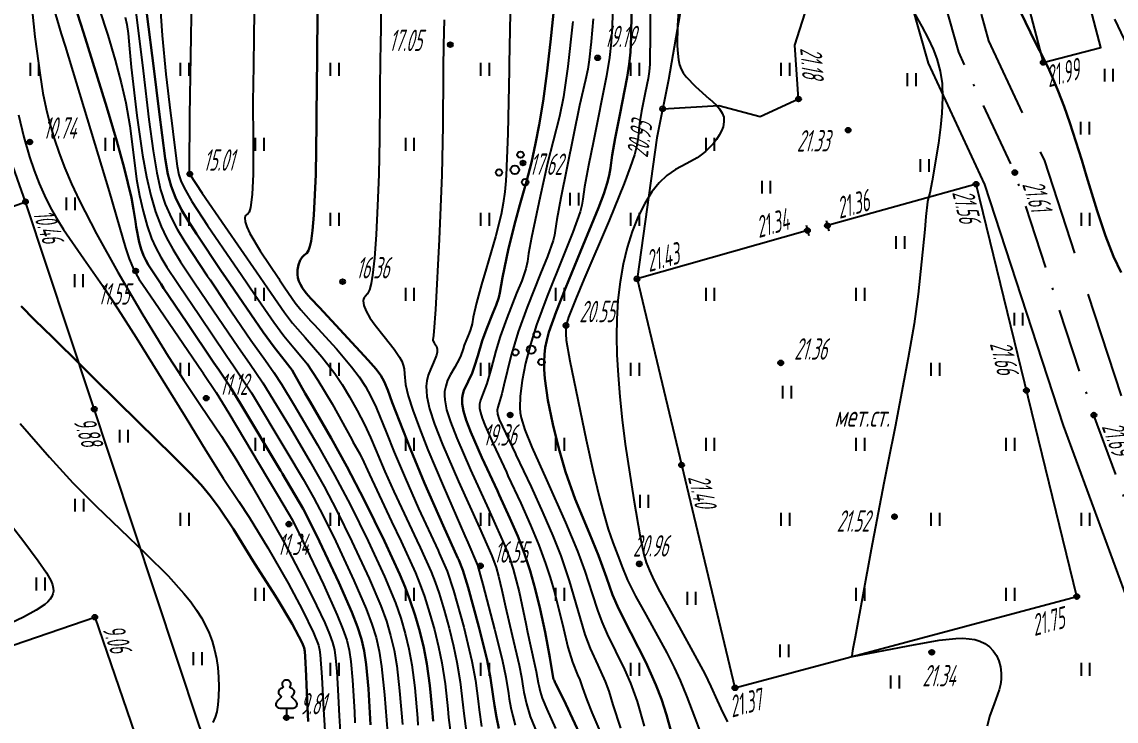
# Model space of a CAD drawing. Extents: x 1233805 to 1234355, y 654698 to 655114.
# Drawn here: x 1234165 to 1234216.1, y 654979.5 to 655012.1 of the extents above; entities that cross this region are included whole.
import ezdxf

# ---------------------------------------------------------------- set-up
doc = ezdxf.new("R2010")
doc.units = 0
doc.linetypes.add('ИИDash_50_20', pattern=[7, 5, -2])
doc.linetypes.add('ИИDashDot_30_20', pattern=[5, 3, -1, 0, -1])
for name, color, linetype, lineweight in [('ИИ_ГОРИЗОНТАЛИ_ОСН', 32, 'Continuous', 25), ('ИИ_ГОРИЗОНТАЛИ_УТОЛЩ', 32, 'Continuous', 30), ('ИИ_ДОРОГИ_АД', 7, 'Continuous', 25), ('ИИ_ДОРОГИ_АД_ОСИ', 7, 'Continuous', 25), ('ИИ_ОГРАДЫ', 7, 'Continuous', 25), ('ИИ_ОТМЕТКИ', 7, 'Continuous', 25), ('ИИ_СООРУЖЕНИЕ', 7, 'Continuous', 25), ('ИИ_СТРОЕНИЕ', 7, 'Continuous', 25), ('ИИ_УГОДЬЯ', 7, 'Continuous', 25)]:
    doc.layers.add(name, color=color, linetype=linetype, lineweight=lineweight)
doc.styles.add('VNIPISIMPLEXCUR', font='simplex.shx', dxfattribs={"width": 0.8, "oblique": 15})
doc.styles.add('ГОСТ 2.304 КУРСИВ', font='cs_gost2304.shx', dxfattribs={"oblique": 15})
doc.linetypes.add('ИИ054741_6', pattern='A,2,-0.5,[35,3dservice.shx,S=1,R=0,X=0,Y=0],-0.5,2', length=5)
doc.linetypes.add('ИИ054751', pattern='A,2.5,[1,3dservice.shx,S=0.8,R=0,X=0,Y=0],2.5', length=5)

# ---------------------------------------------------------------- blocks, each defined once
blk = doc.blocks.new('ИИ05401')
at = {"color": 0, "linetype": 'Continuous', "lineweight": 25}
for points in [[(-0.4, 1.2), (-0.4, 0)], [(0.4, 1.2), (0.4, 0)]]:
    blk.add_lwpolyline(points, dxfattribs=at)
blk = doc.blocks.new('ИИ053881')
at = {"color": 0, "linetype": 'Continuous', "lineweight": 25}
blk.add_lwpolyline([(0, 0.88), (0.13, 0.88), (0.34, 0.88), (0.48, 0.88), (0.61, 0.89), (0.73, 0.91), (0.82, 0.94), (0.91, 1), (0.96, 1.07), (0.98, 1.15), (0.99, 1.23), (0.99, 1.29), (0.96, 1.38), (0.93, 1.45), (0.88, 1.52), (0.8, 1.61), (0.72, 1.69), (0.65, 1.77), (0.57, 1.84), (0.54, 1.89), (0.51, 1.93), (0.5, 1.97), (0.5, 1.99), (0.52, 2.02), (0.55, 2.05), (0.61, 2.12), (0.68, 2.2), (0.73, 2.29), (0.75, 2.37), (0.74, 2.44), (0.71, 2.52), (0.67, 2.58), (0.63, 2.62), (0.6, 2.65), (0.55, 2.68), (0.5, 2.71), (0.41, 2.76), (0.36, 2.79), (0.34, 2.81), (0.32, 2.83), (0.32, 2.85), (0.32, 2.87), (0.34, 2.89), (0.35, 2.93), (0.37, 2.97), (0.4, 3.03), (0.41, 3.1), (0.41, 3.19), (0.4, 3.25), (0.36, 3.32), (0.32, 3.38), (0.28, 3.41), (0.25, 3.44), (0.18, 3.48), (0.13, 3.49), (0.07, 3.5), (0, 3.5), (-0.07, 3.5), (-0.13, 3.49), (-0.18, 3.48), (-0.25, 3.44), (-0.28, 3.41), (-0.32, 3.38), (-0.36, 3.32), (-0.4, 3.25), (-0.41, 3.19), (-0.41, 3.1), (-0.4, 3.03), (-0.37, 2.97), (-0.35, 2.93), (-0.34, 2.89), (-0.32, 2.87), (-0.32, 2.85), (-0.32, 2.83), (-0.34, 2.81), (-0.36, 2.79), (-0.41, 2.76), (-0.5, 2.71), (-0.55, 2.68), (-0.6, 2.65), (-0.63, 2.62), (-0.67, 2.58), (-0.71, 2.52), (-0.74, 2.44), (-0.75, 2.37), (-0.73, 2.29), (-0.68, 2.2), (-0.61, 2.12), (-0.55, 2.05), (-0.52, 2.02), (-0.5, 1.99), (-0.5, 1.97), (-0.51, 1.93), (-0.54, 1.89), (-0.57, 1.84), (-0.65, 1.77), (-0.72, 1.69), (-0.8, 1.61), (-0.88, 1.52), (-0.93, 1.45), (-0.96, 1.38), (-0.99, 1.29), (-0.99, 1.23), (-0.98, 1.15), (-0.96, 1.07), (-0.91, 1), (-0.82, 0.94), (-0.73, 0.91), (-0.61, 0.89), (-0.48, 0.88), (-0.34, 0.88), (-0.13, 0.88)], close=True, dxfattribs=at)
blk.add_lwpolyline([(0, 0.88), (0, 0), (0.7, 0)], dxfattribs=at)
blk = doc.blocks.new('ИИ05394')
at = {"color": 0, "linetype": 'Continuous', "lineweight": 25}
for centre, radius in [((0.52, 1.41), 0.3), ((-1.48, -0.25), 0.3), ((0, 0), 0.4), ((0.96, -1.15), 0.3)]:
    blk.add_circle(centre, radius, dxfattribs=at)
blk = doc.blocks.new('PICKET')
at = {"color": 0, "linetype": 'Continuous', "lineweight": 25}
for p, q in [((-0.23, 0), (0.23, 0)), ((0, 0.23), (0, -0.23))]:
    blk.add_line(p, q, dxfattribs=at)
blk.add_circle((0, 0), 0.23, dxfattribs=at)
at = {"color": 0, "linetype": 'Continuous', "style": 'VNIPISIMPLEXCUR', "oblique": 15, "width": 0.8}
blk.add_attdef('OTMETKA', (1.25, 0.3), '', height=2, dxfattribs=at)
at = {"color": 8, "linetype": 'Continuous', "style": 'VNIPISIMPLEXCUR', "oblique": 15, "width": 0.8, "flags": 1}
blk.add_attdef('NOMER', (1.25, -2.7), '', height=2, dxfattribs=at)

msp = doc.modelspace()

# ---------------------------------------------------------------- linework, layer by layer
at = {"layer": 'ИИ_ГОРИЗОНТАЛИ_ОСН', "flags": 128}
for points, elevation in [([(1234171.304, 655015.54), (1234171.593, 655011.491), (1234171.764, 655009.677), (1234171.982, 655007.858), (1234172.024, 655007.528), (1234172.151, 655006.496), (1234172.29, 655005.395), (1234172.365, 655004.992), (1234172.477, 655004.658), (1234172.668, 655004.263), (1234172.973, 655003.746), (1234173.705, 655002.621), (1234174.956, 655000.783), (1234175.266, 655000.33), (1234175.917, 654999.376), (1234176.793, 654998.104), (1234177.264, 654997.469), (1234177.725, 654996.909), (1234177.81, 654996.811), (1234178.34, 654996.161), (1234178.851, 654995.401), (1234179.504, 654994.293), (1234180.425, 654992.631), (1234180.48, 654992.531), (1234180.794, 654991.959), (1234180.885, 654991.788), (1234180.89, 654991.777), (1234181.246, 654990.997), (1234182.282, 654988.805), (1234182.722, 654987.876), (1234183.392, 654986.415), (1234183.616, 654985.861), (1234183.818, 654985.302), (1234184.056, 654984.552), (1234184.28, 654983.751), (1234184.473, 654982.955), (1234184.626, 654982.206), (1234184.774, 654981.241), (1234184.897, 654980.072), (1234184.936, 654979.665), (1234185.042, 654978.841)], 14.5), ([(1234181.818, 655014.294), (1234181.779, 655011.97), (1234181.763, 655010.956), (1234181.754, 655010.437), (1234181.736, 655008.909), (1234181.735, 655008.553), (1234181.722, 655006.662), (1234181.686, 655004.995), (1234181.632, 655003.539), (1234181.56, 655002.195), (1234181.479, 655001.101), (1234181.393, 655000.306), (1234181.327, 654999.915), (1234181.251, 654999.625), (1234181.165, 654999.434), (1234181.057, 654999.311), (1234181.003, 654999.257), (1234180.969, 654999.188), (1234180.955, 654999.102), (1234180.985, 654998.885), (1234181.092, 654998.62), (1234181.272, 654998.314), (1234181.522, 654997.967), (1234181.935, 654997.442), (1234182.4, 654996.849), (1234182.658, 654996.474), (1234182.76, 654996.284), (1234182.826, 654996.107), (1234182.862, 654995.932), (1234182.881, 654995.694), (1234182.934, 654995.203), (1234183.058, 654994.68), (1234183.272, 654994.001), (1234183.576, 654993.162), (1234183.974, 654992.157), (1234184.683, 654990.469), (1234185.7, 654988.139), (1234185.839, 654987.823), (1234186.289, 654986.774), (1234186.289, 654986.773), (1234186.29, 654986.771), (1234186.532, 654985.875), (1234187.084, 654983.789), (1234187.434, 654982.374), (1234187.61, 654981.537), (1234187.728, 654980.787), (1234187.764, 654980.532), (1234187.836, 654980.118), (1234187.927, 654979.722), (1234188.045, 654979.309)], 16.5), ([(1234165.382, 655014.03), (1234165.656, 655011.428), (1234165.891, 655009.635), (1234166.029, 655008.803), (1234166.179, 655008.061), (1234166.349, 655007.364), (1234166.546, 655006.687), (1234166.778, 655006.003), (1234167.049, 655005.3), (1234167.366, 655004.564), (1234167.735, 655003.778), (1234168.525, 655002.238), (1234169.52, 655000.439), (1234170.685, 654998.447), (1234171.868, 654996.522), (1234172.596, 654995.397), (1234173.38, 654994.244), (1234174.356, 654992.79), (1234175.016, 654991.732), (1234175.77, 654990.471), (1234176.549, 654989.123), (1234177.273, 654987.827), (1234178.333, 654985.812), (1234178.787, 654984.889), (1234179.164, 654984.075), (1234179.384, 654983.556), (1234179.525, 654983.161), (1234179.613, 654982.816), (1234179.671, 654982.432), (1234179.724, 654981.817), (1234179.791, 654980.655), (1234179.841, 654979.735), (1234179.946, 654978.004)], 11), ([(1234172.95, 655013.303), (1234172.856, 655007.757), (1234172.838, 655005.246), (1234172.846, 655005.114), (1234172.847, 655005.109), (1234172.851, 655005.059), (1234172.853, 655005.038), (1234173.452, 655004.137), (1234174.526, 655002.579), (1234175.988, 655000.456), (1234176.671, 654999.458), (1234177.293, 654998.557), (1234177.664, 654998.068), (1234178.125, 654997.536), (1234178.257, 654997.39), (1234179.034, 654996.5), (1234179.633, 654995.713), (1234179.973, 654995.202), (1234180.325, 654994.622), (1234180.682, 654993.985), (1234181.02, 654993.334), (1234181.304, 654992.735), (1234181.566, 654992.108), (1234181.643, 654991.918), (1234181.969, 654991.149), (1234182.394, 654990.204), (1234183.462, 654987.922), (1234183.614, 654987.6), (1234184.13, 654986.456), (1234184.316, 654985.973), (1234184.496, 654985.445), (1234184.732, 654984.673), (1234184.965, 654983.824), (1234185.168, 654982.995), (1234185.328, 654982.248), (1234185.482, 654981.323), (1234185.605, 654980.255), (1234185.648, 654979.846), (1234185.759, 654979.027)], 15), ([(1234175.891, 655013.487), (1234175.855, 655011.507), (1234175.854, 655011.447), (1234175.837, 655010.076), (1234175.819, 655008.396), (1234175.83, 655006.614), (1234175.831, 655006.573), (1234175.826, 655005.016), (1234175.778, 655004.067), (1234175.707, 655003.457), (1234175.641, 655003.243), (1234175.599, 655003.181), (1234175.541, 655003.134), (1234175.487, 655003.09), (1234175.454, 655003.038), (1234175.437, 655002.972), (1234175.452, 655002.794), (1234175.531, 655002.554), (1234175.674, 655002.253), (1234176.161, 655001.437), (1234177.018, 655000.145), (1234177.06, 655000.084), (1234177.309, 654999.715), (1234177.793, 654999.01), (1234178.044, 654998.693), (1234178.524, 654998.163), (1234178.669, 654998.006), (1234179.71, 654996.863), (1234180.415, 654996.025), (1234180.766, 654995.555), (1234181.062, 654995.102), (1234181.318, 654994.645), (1234181.561, 654994.136), (1234182.047, 654992.94), (1234182.4, 654992.047), (1234182.908, 654990.842), (1234183.542, 654989.41), (1234184.446, 654987.451), (1234184.505, 654987.325), (1234184.867, 654986.497), (1234185.175, 654985.589), (1234185.654, 654983.878), (1234186.03, 654982.29), (1234186.191, 654981.396), (1234186.314, 654980.422), (1234186.36, 654980.026), (1234186.473, 654979.238)], 15.5), ([(1234187.827, 655013.341), (1234187.761, 655010.161), (1234187.757, 655009.875), (1234187.697, 655006.911), (1234187.668, 655006.142), (1234187.639, 655005.368), (1234187.637, 655005.304), (1234187.611, 655004.703), (1234187.565, 655004.191), (1234187.49, 655003.667), (1234187.385, 655003.127), (1234187.126, 655002.1), (1234186.688, 655000.602), (1234186.47, 654999.869), (1234186.238, 654999.013), (1234186.092, 654998.34), (1234186.04, 654998.028), (1234186.039, 654998.027), (1234185.963, 654997.771), (1234185.892, 654997.599), (1234185.673, 654997.031), (1234185.62, 654996.866), (1234185.497, 654996.515), (1234185.347, 654996.213), (1234185.23, 654996.018), (1234185.028, 654995.675), (1234184.896, 654995.398), (1234184.805, 654995.131), (1234184.756, 654994.874), (1234184.747, 654994.682), (1234184.758, 654994.479), (1234184.845, 654994.018), (1234185.022, 654993.457), (1234185.322, 654992.694), (1234185.957, 654991.219), (1234186.793, 654989.378), (1234186.92, 654989.105), (1234187.563, 654987.667), (1234187.775, 654987.118), (1234187.951, 654986.59), (1234188.231, 654985.533), (1234188.542, 654984.051), (1234188.622, 654983.649), (1234188.928, 654982.224), (1234189.018, 654981.814), (1234189.118, 654981.282), (1234189.14, 654981.149), (1234189.204, 654980.869), (1234189.304, 654980.562), (1234189.515, 654980.044), (1234189.917, 654979.149)], 17.5), ([(1234166.499, 655012.842), (1234166.882, 655011.563), (1234167.06, 655010.984), (1234169.11, 655004.203), (1234169.596, 655002.541), (1234169.88, 655001.574), (1234170.044, 655001.071), (1234170.262, 655000.545), (1234170.509, 655000.103), (1234170.662, 654999.882), (1234171.247, 654999.044), (1234173.452, 654995.803), (1234173.495, 654995.74), (1234173.5, 654995.732), (1234174.104, 654994.826), (1234174.694, 654993.858), (1234176.504, 654990.827), (1234176.968, 654990.049), (1234177.467, 654989.212), (1234177.67, 654988.871), (1234178.164, 654987.867), (1234179.106, 654985.866), (1234179.745, 654984.441), (1234180.016, 654983.778), (1234180.192, 654983.264), (1234180.306, 654982.801), (1234180.385, 654982.28), (1234180.463, 654981.4), (1234180.549, 654979.931), (1234180.576, 654979.416)], 11.5), ([(1234168.644, 655012.733), (1234169.048, 655011.497), (1234169.396, 655010.337), (1234169.678, 655009.283), (1234169.892, 655008.345), (1234170.08, 655007.27), (1234170.251, 655005.926), (1234170.395, 655004.789), (1234170.529, 655004.019), (1234170.694, 655003.284), (1234170.885, 655002.606), (1234171.096, 655002.011), (1234171.289, 655001.574), (1234171.518, 655001.146), (1234171.808, 655000.678), (1234172.292, 654999.954), (1234172.378, 654999.827), (1234173.319, 654998.428), (1234174.576, 654996.565), (1234174.948, 654996.02), (1234175.746, 654994.81), (1234177.355, 654992.142), (1234178.158, 654990.784), (1234178.648, 654989.923), (1234179.098, 654989.067), (1234179.678, 654987.877), (1234180.529, 654986.057), (1234181.103, 654984.728), (1234181.367, 654984.023), (1234181.559, 654983.394), (1234181.703, 654982.759), (1234181.818, 654982.039), (1234181.958, 654980.726), (1234182.087, 654978.942)], 12.5), ([(1234170.349, 655012.697), (1234170.519, 655011.351), (1234170.699, 655009.837), (1234170.97, 655007.569), (1234171.166, 655006.109), (1234171.337, 655005.077), (1234171.516, 655004.288), (1234171.732, 655003.612), (1234172.015, 655002.963), (1234172.289, 655002.447), (1234172.636, 655001.864), (1234173.689, 655000.273), (1234173.822, 655000.079), (1234174.592, 654998.942), (1234175.725, 654997.277), (1234176.405, 654996.317), (1234176.798, 654995.762), (1234177.15, 654995.218), (1234177.741, 654994.234), (1234178.827, 654992.391), (1234179.627, 654990.975), (1234180.369, 654989.566), (1234181.192, 654987.887), (1234181.955, 654986.247), (1234182.46, 654985.015), (1234182.71, 654984.293), (1234182.917, 654983.58), (1234183.087, 654982.861), (1234183.222, 654982.122), (1234183.361, 654981.043), (1234183.486, 654979.63), (1234183.512, 654979.303)], 13.5), ([(1234192.592, 655012.965), (1234192.567, 655011.933), (1234192.52, 655011.173), (1234192.437, 655010.468), (1234192.295, 655009.611), (1234191.694, 655006.561), (1234191.463, 655005.419), (1234191.275, 655004.426), (1234191.194, 655003.85), (1234191.194, 655003.843), (1234191.153, 655003.563), (1234191.075, 655003.257), (1234190.738, 655002.313), (1234190.293, 655001.215), (1234189.534, 654999.326), (1234189.04, 654997.98), (1234188.753, 654997.067), (1234188.527, 654996.2), (1234188.364, 654995.389), (1234188.27, 654994.655), (1234188.256, 654994.115), (1234188.279, 654993.881), (1234188.325, 654993.641), (1234188.498, 654993.081), (1234188.827, 654992.274), (1234189.505, 654990.757), (1234190.396, 654988.759), (1234190.955, 654987.418), (1234191.295, 654986.492), (1234191.639, 654985.427), (1234191.882, 654984.67), (1234192.082, 654984.131), (1234192.333, 654983.559), (1234192.723, 654982.765), (1234193.145, 654981.904), (1234193.425, 654981.264), (1234193.73, 654980.407), (1234194.063, 654979.254)], 19.5), ([(1234194.338, 655012.84), (1234194.335, 655011.665), (1234194.314, 655010.157), (1234194.288, 655009.806), (1234194.239, 655009.484), (1234194.107, 655008.814), (1234193.939, 655007.959), (1234193.846, 655007.377), (1234193.772, 655006.761), (1234193.771, 655006.75), (1234193.714, 655006.355), (1234193.603, 655005.922), (1234193.41, 655005.338), (1234193.126, 655004.584), (1234192.42, 655002.857), (1234191.251, 655000.105), (1234190.865, 654999.204), (1234190.524, 654998.35), (1234190.447, 654998.077), (1234190.407, 654997.828), (1234190.4, 654997.573), (1234190.425, 654997.276), (1234190.596, 654996.306), (1234191.352, 654992.62), (1234191.678, 654991.148), (1234191.956, 654989.983), (1234192.171, 654989.167), (1234192.383, 654988.45), (1234192.592, 654987.83), (1234192.828, 654987.217), (1234192.909, 654987.015), (1234193.015, 654986.731), (1234193.279, 654986.073), (1234193.658, 654985.319), (1234194.143, 654984.445), (1234195.107, 654982.684), (1234195.453, 654982), (1234195.737, 654981.394), (1234196.053, 654980.631), (1234196.416, 654979.644), (1234196.835, 654978.523)], 20.5), ([(1234195.684, 655013.091), (1234195.619, 655011.959), (1234195.603, 655011), (1234195.621, 655010.642), (1234195.656, 655010.349), (1234195.708, 655010.114), (1234195.781, 655009.916), (1234195.879, 655009.742), (1234196.019, 655009.559), (1234196.452, 655009.109), (1234197.09, 655008.538), (1234197.105, 655008.525), (1234197.437, 655008.235), (1234197.437, 655008.235), (1234197.437, 655008.235), (1234197.573, 655008.069), (1234197.701, 655007.871), (1234197.767, 655007.672), (1234197.779, 655007.457), (1234197.735, 655007.228), (1234197.663, 655007.042), (1234197.559, 655006.843), (1234197.427, 655006.639), (1234197.272, 655006.437), (1234196.916, 655006.071), (1234196.722, 655005.914), (1234196.523, 655005.777), (1234196.041, 655005.519), (1234195.516, 655005.239), (1234195.118, 655004.959), (1234194.752, 655004.612), (1234194.415, 655004.191), (1234194.082, 655003.655), (1234193.774, 655003.034), (1234193.502, 655002.345), (1234193.269, 655001.6), (1234193.079, 655000.816), (1234192.934, 654999.993), (1234192.833, 654999.139), (1234192.778, 654998.258), (1234192.767, 654997.458), (1234192.787, 654996.586), (1234192.838, 654995.644), (1234192.921, 654994.63), (1234193.034, 654993.557), (1234193.178, 654992.411), (1234193.57, 654989.825), (1234193.868, 654988.093), (1234194.049, 654987.262), (1234194.158, 654986.889), (1234194.299, 654986.519), (1234194.505, 654986.067), (1234194.781, 654985.524), (1234195.684, 654983.892), (1234196.427, 654982.561), (1234196.886, 654981.701), (1234197.173, 654981.112), (1234197.464, 654980.458), (1234197.722, 654979.883), (1234197.949, 654979.457)], 21), ([(1234169.863, 655012.343), (1234169.935, 655011.999), (1234169.995, 655011.574), (1234170.064, 655010.867), (1234170.145, 655010.017), (1234170.398, 655007.762), (1234170.662, 655005.904), (1234170.849, 655004.887), (1234171.051, 655004.016), (1234171.277, 655003.252), (1234171.536, 655002.572), (1234171.781, 655002.051), (1234172.079, 655001.513), (1234172.444, 655000.929), (1234173.005, 655000.092), (1234173.1, 654999.953), (1234173.95, 654998.693), (1234175.15, 654996.921), (1234175.658, 654996.19), (1234176.272, 654995.286), (1234177.548, 654993.188), (1234178.489, 654991.594), (1234179.138, 654990.449), (1234179.735, 654989.314), (1234180.435, 654987.882), (1234181.242, 654986.152), (1234181.782, 654984.872), (1234182.038, 654984.159), (1234182.238, 654983.488), (1234182.395, 654982.811), (1234182.52, 654982.081), (1234182.658, 654980.909), (1234182.784, 654979.334)], 13), ([(1234184.737, 655012.222), (1234184.697, 655011.048), (1234184.696, 655011.035), (1234184.682, 655009.997), (1234184.682, 655009.752), (1234184.666, 655007.265), (1234184.617, 655004.985), (1234184.499, 655001.973), (1234184.328, 654998.703), (1234184.258, 654997.679), (1234184.213, 654997.342), (1234184.212, 654997.339), (1234184.212, 654997.261), (1234184.267, 654997.151), (1234184.289, 654997.119), (1234184.37, 654996.984), (1234184.409, 654996.857), (1234184.413, 654996.717), (1234184.381, 654996.566), (1234184.24, 654996.236), (1234184.091, 654995.908), (1234183.995, 654995.639), (1234183.931, 654995.376), (1234183.901, 654995.118), (1234183.902, 654994.887), (1234183.928, 654994.638), (1234184.053, 654994.065), (1234184.285, 654993.357), (1234184.66, 654992.404), (1234185.399, 654990.683), (1234186.374, 654988.513), (1234186.552, 654988.125), (1234186.963, 654987.21), (1234187.161, 654986.668), (1234187.272, 654986.252), (1234187.417, 654985.599), (1234187.585, 654984.831), (1234187.901, 654983.495), (1234188.226, 654982.112), (1234188.342, 654981.544), (1234188.424, 654981.035), (1234188.452, 654980.841), (1234188.566, 654980.295), (1234188.749, 654979.715), (1234189.072, 654978.909)], 17), ([(1234191.679, 655012.268), (1234191.588, 655011.209), (1234191.585, 655011.178), (1234191.574, 655011.075), (1234191.496, 655010.359), (1234191.431, 655009.917), (1234191.32, 655009.412), (1234191.049, 655008.214), (1234190.169, 655003.911), (1234189.979, 655002.901), (1234189.906, 655002.395), (1234189.905, 655002.389), (1234189.873, 655002.167), (1234189.811, 655001.925), (1234189.544, 655001.178), (1234189.224, 655000.385), (1234188.596, 654998.815), (1234188.179, 654997.657), (1234187.834, 654996.505), (1234187.51, 654995.167), (1234187.419, 654994.771), (1234187.239, 654994.144), (1234187.198, 654993.998), (1234187.213, 654993.824), (1234187.305, 654993.562), (1234188.052, 654991.971), (1234188.077, 654991.919), (1234188.784, 654990.426), (1234189.338, 654989.211), (1234189.8, 654988.135), (1234190.166, 654987.213), (1234190.567, 654986.044), (1234190.965, 654984.661), (1234191.293, 654983.537), (1234191.541, 654982.884), (1234191.897, 654982.101), (1234192.24, 654981.341), (1234192.404, 654980.89), (1234192.602, 654980.255), (1234192.953, 654979.168)], 19), ([(1234206.589, 655012.65), (1234207.01, 655011.909), (1234207.302, 655011.352), (1234207.531, 655010.853), (1234207.704, 655010.394), (1234207.858, 655009.826), (1234207.946, 655009.24), (1234207.973, 655008.598), (1234207.941, 655007.862), (1234207.877, 655007.217), (1234207.778, 655006.462), (1234207.485, 655004.703), (1234207.37, 655004.128), (1234207.308, 655003.927), (1234207.307, 655003.926), (1234207.266, 655003.73), (1234207.194, 655003.039), (1234207.138, 655002.436), (1234206.836, 654999.416), (1234206.646, 654998.029), (1234206.368, 654996.443), (1234205.76, 654993.231), (1234205.435, 654991.604), (1234205.233, 654990.596), (1234204.643, 654987.497), (1234203.891, 654983.411), (1234203.804, 654982.937), (1234203.774, 654982.771), (1234203.733, 654982.548), (1234203.731, 654982.535), (1234203.724, 654982.501)], 21.5), ([(1234215.987, 655012.257), (1234216.891, 655010.347)], 22.5), ([(1234190.735, 655012.144), (1234190.722, 655012.017), (1234190.505, 655010.036), (1234190.297, 655008.62), (1234190.109, 655007.702), (1234189.82, 655006.562), (1234189.555, 655005.529), (1234189.203, 655003.982), (1234188.81, 655002.054), (1234188.671, 655001.312), (1234188.617, 655000.939), (1234188.617, 655000.935), (1234188.547, 655000.593), (1234188.35, 655000.042), (1234188.113, 654999.456), (1234187.651, 654998.3), (1234187.343, 654997.448), (1234187.138, 654996.78), (1234186.919, 654995.955), (1234186.728, 654995.252), (1234186.525, 654994.721), (1234186.425, 654994.469), (1234186.384, 654994.29), (1234186.384, 654994.105), (1234186.424, 654993.889), (1234186.506, 654993.626), (1234186.644, 654993.273), (1234187.013, 654992.432), (1234187.632, 654991.107), (1234187.708, 654990.947), (1234188.308, 654989.665), (1234188.761, 654988.642), (1234189.146, 654987.702), (1234189.459, 654986.847), (1234189.668, 654986.202), (1234189.87, 654985.507), (1234190.292, 654983.816), (1234190.505, 654982.943), (1234190.713, 654982.252), (1234190.957, 654981.647), (1234191.056, 654981.418), (1234191.186, 654981.046), (1234191.382, 654980.482), (1234191.612, 654979.897), (1234192.132, 654978.702)], 18.5), ([(1234164.883, 655007.784), (1234165.143, 655006.737), (1234165.406, 655005.824), (1234165.62, 655005.183), (1234165.849, 655004.586), (1234166.095, 655004.024), (1234166.365, 655003.483), (1234166.653, 655002.97), (1234166.984, 655002.437), (1234167.934, 655001.061), (1234168.8, 654999.825), (1234169.524, 654998.734), (1234170.377, 654997.402), (1234172.656, 654993.707), (1234173.626, 654992.122), (1234174.436, 654990.836), (1234175.157, 654989.748), (1234175.644, 654989.013), (1234176.516, 654987.583), (1234177.456, 654985.934), (1234178.122, 654984.678), (1234178.64, 654983.608), (1234178.867, 654983.037), (1234178.923, 654982.822), (1234178.958, 654982.584), (1234179.024, 654981.543), (1234179.105, 654980.054), (1234179.333, 654976.233)], 10.5), ([(1234164.972, 654993.38), (1234166.331, 654991.809), (1234167.428, 654990.609), (1234168.515, 654989.523), (1234169.629, 654988.448), (1234170.824, 654987.296), (1234171.862, 654986.267), (1234172.602, 654985.446), (1234172.915, 654985.055), (1234173.186, 654984.678), (1234173.419, 654984.313), (1234173.613, 654983.958), (1234173.777, 654983.598), (1234173.916, 654983.22), (1234174.03, 654982.825), (1234174.119, 654982.414), (1234174.182, 654981.989), (1234174.22, 654981.55), (1234174.232, 654981.101), (1234174.217, 654980.644), (1234174.182, 654980.25), (1234174.128, 654979.928), (1234174.056, 654979.672), (1234173.952, 654979.433)], 9.5), ([(1234164.122, 654989.188), (1234165.087, 654987.938), (1234165.808, 654986.967), (1234166.191, 654986.409), (1234166.407, 654986.017), (1234166.47, 654985.851), (1234166.505, 654985.7), (1234166.513, 654985.561), (1234166.494, 654985.43), (1234166.446, 654985.303), (1234166.368, 654985.179), (1234166.259, 654985.056), (1234166.116, 654984.931), (1234165.719, 654984.666), (1234165.129, 654984.351), (1234163.922, 654983.792)], 9), ([(1234203.687, 654982.491), (1234204.17, 654982.584), (1234206.697, 654983.071), (1234206.701, 654983.072), (1234207.808, 654983.269), (1234208.584, 654983.352), (1234208.919, 654983.358), (1234209.217, 654983.339), (1234209.48, 654983.296), (1234209.711, 654983.228), (1234209.943, 654983.115), (1234210.15, 654982.965), (1234210.329, 654982.777), (1234210.476, 654982.555), (1234210.59, 654982.301), (1234210.666, 654982.024), (1234210.703, 654981.732), (1234210.698, 654981.436), (1234210.665, 654981.203), (1234210.604, 654980.953), (1234210.376, 654980.305), (1234210.163, 654979.716), (1234210.042, 654979.252)], 21.5)]:
    msp.add_lwpolyline(points, dxfattribs=dict(at, elevation=elevation))
at = {"layer": 'ИИ_ГОРИЗОНТАЛИ_УТОЛЩ', "flags": 128}
for points, elevation in [([(1234178.844, 655014.664), (1234178.818, 655010.485), (1234178.802, 655009.083), (1234178.789, 655007.821), (1234178.787, 655007.353), (1234178.756, 655005.006), (1234178.664, 655003.099), (1234178.601, 655002.394), (1234178.53, 655001.89), (1234178.472, 655001.643), (1234178.403, 655001.46), (1234178.323, 655001.335), (1234178.21, 655001.237), (1234178.107, 655001.147), (1234178.016, 655000.998), (1234177.943, 655000.789), (1234177.899, 655000.555), (1234177.892, 655000.335), (1234177.914, 655000.178), (1234177.96, 655000.024), (1234178.029, 654999.873), (1234178.132, 654999.703), (1234178.293, 654999.462), (1234178.517, 654999.22), (1234178.924, 654998.789), (1234181.197, 654996.337), (1234181.564, 654995.912), (1234181.783, 654995.614), (1234181.938, 654995.334), (1234182.102, 654994.938), (1234182.314, 654994.369), (1234183.158, 654992.177), (1234183.818, 654990.605), (1234184.691, 654988.616), (1234185.374, 654987.1), (1234185.397, 654987.049), (1234185.605, 654986.539), (1234185.854, 654985.732), (1234186.354, 654983.89), (1234186.732, 654982.332), (1234186.896, 654981.496), (1234187.02, 654980.639), (1234187.076, 654980.223), (1234187.169, 654979.674), (1234187.288, 654979.149)], 16), ([(1234167.496, 655012.94), (1234167.924, 655011.629), (1234169.006, 655008.13), (1234169.467, 655006.555), (1234169.814, 655005.307), (1234170.151, 655003.914), (1234170.256, 655003.363), (1234170.339, 655002.806), (1234170.373, 655002.558), (1234170.518, 655001.839), (1234170.611, 655001.515), (1234170.714, 655001.229), (1234170.817, 655001.004), (1234170.952, 655000.765), (1234171.534, 654999.881), (1234171.655, 654999.701), (1234172.734, 654998.095), (1234174.001, 654996.208), (1234174.221, 654995.882), (1234174.749, 654995.091), (1234175.22, 654994.334), (1234177.102, 654991.194), (1234177.161, 654991.095), (1234177.203, 654991.026), (1234178.159, 654989.397), (1234178.457, 654988.831), (1234178.921, 654987.872), (1234179.817, 654985.961), (1234180.424, 654984.585), (1234180.693, 654983.896), (1234180.876, 654983.323), (1234181.004, 654982.766), (1234181.098, 654982.129), (1234181.201, 654980.998), (1234181.301, 654979.314)], 12), ([(1234189.872, 655012.977), (1234189.687, 655011.187), (1234189.516, 655009.719), (1234189.341, 655008.425), (1234189.164, 655007.322), (1234188.995, 655006.444), (1234188.798, 655005.565), (1234188.572, 655004.676), (1234188.267, 655003.581), (1234188.06, 655002.844), (1234187.735, 655001.546), (1234187.451, 655000.197), (1234187.328, 654999.484), (1234187.328, 654999.481), (1234187.283, 654999.261), (1234187.156, 654998.907), (1234187.003, 654998.528), (1234186.706, 654997.786), (1234186.508, 654997.24), (1234186.296, 654996.534), (1234186.155, 654996.054), (1234186.037, 654995.732), (1234185.852, 654995.345), (1234185.652, 654994.914), (1234185.599, 654994.744), (1234185.57, 654994.582), (1234185.571, 654994.292), (1234185.634, 654993.953), (1234185.764, 654993.542), (1234185.983, 654992.983), (1234186.495, 654991.802), (1234187.213, 654990.242), (1234187.3, 654990.057), (1234187.801, 654988.971), (1234188.165, 654988.121), (1234188.477, 654987.305), (1234188.741, 654986.512), (1234188.98, 654985.669), (1234189.212, 654984.712), (1234189.437, 654983.652), (1234189.659, 654982.467), (1234189.81, 654981.521), (1234189.811, 654981.517), (1234189.828, 654981.458), (1234189.836, 654981.448), (1234189.86, 654981.409), (1234189.87, 654981.381), (1234189.91, 654981.286), (1234189.925, 654981.259), (1234190.399, 654980.287), (1234192.487, 654975.801)], 18), ([(1234170.866, 655012.502), (1234171.201, 655009.948), (1234171.45, 655007.931), (1234171.728, 655005.752), (1234171.854, 655005.017), (1234171.998, 655004.461), (1234172.201, 655003.932), (1234172.494, 655003.355), (1234172.793, 655002.843), (1234173.183, 655002.225), (1234174.355, 655000.481), (1234174.544, 655000.205), (1234175.143, 654999.323), (1234176.293, 654997.651), (1234176.812, 654996.942), (1234177.325, 654996.283), (1234177.43, 654996.153), (1234177.644, 654995.864), (1234177.742, 654995.692), (1234178.258, 654994.785), (1234178.487, 654994.391), (1234179.461, 654992.699), (1234180.193, 654991.378), (1234181.018, 654989.793), (1234181.949, 654987.891), (1234182.669, 654986.34), (1234182.921, 654985.737), (1234183.139, 654985.158), (1234183.382, 654984.425), (1234183.598, 654983.669), (1234183.78, 654982.91), (1234183.924, 654982.164), (1234184.067, 654981.149), (1234184.19, 654979.868), (1234184.224, 654979.484)], 14), ([(1234193.46, 655012.577), (1234193.446, 655011.441), (1234193.417, 655010.713), (1234193.365, 655010.157), (1234193.267, 655009.548), (1234192.92, 655007.785), (1234192.701, 655006.689), (1234192.561, 655005.904), (1234192.483, 655005.306), (1234192.482, 655005.296), (1234192.433, 655004.959), (1234192.339, 655004.59), (1234192.174, 655004.092), (1234191.932, 655003.449), (1234191.095, 655001.405), (1234190.389, 654999.694), (1234189.953, 654998.592), (1234189.62, 654997.64), (1234189.518, 654997.268), (1234189.448, 654996.928), (1234189.406, 654996.599), (1234189.39, 654996.263), (1234189.399, 654995.9), (1234189.433, 654995.48), (1234189.574, 654994.471), (1234189.794, 654993.344), (1234190.072, 654992.208), (1234190.391, 654991.129), (1234190.847, 654989.855), (1234191.504, 654988.251), (1234191.932, 654987.217), (1234192.296, 654986.198), (1234192.584, 654985.389), (1234192.87, 654984.725), (1234193.436, 654983.615), (1234194.139, 654982.241), (1234194.609, 654981.187), (1234194.858, 654980.519), (1234195.094, 654979.789), (1234195.316, 654979)], 20), ([(1234211.602, 655012.586), (1234212.305, 655011.144), (1234212.672, 655010.425), (1234212.687, 655010.395), (1234212.739, 655010.29), (1234212.755, 655010.258), (1234212.769, 655010.229), (1234212.872, 655010.019), (1234213.101, 655009.52), (1234213.361, 655008.895), (1234213.637, 655008.178), (1234213.907, 655007.419), (1234214.463, 655005.672), (1234214.685, 655004.919), (1234215.17, 655003.3), (1234215.558, 655002.136), (1234215.932, 655001.178), (1234216.295, 655000.424)], 22), ([(1234165.009, 654998.853), (1234165.633, 654998.217), (1234166.483, 654997.39), (1234166.78, 654997.103), (1234167.496, 654996.395), (1234168.43, 654995.467), (1234170.487, 654993.441), (1234172.084, 654991.869), (1234172.895, 654991.059), (1234173.401, 654990.521), (1234173.829, 654990.011), (1234174.248, 654989.445), (1234174.909, 654988.447), (1234175.835, 654986.956), (1234176.149, 654986.444), (1234176.741, 654985.525), (1234176.932, 654985.236), (1234177.64, 654984.041), (1234178.115, 654983.141), (1234178.21, 654982.914), (1234178.245, 654982.736), (1234178.255, 654982.506), (1234178.292, 654981.605), (1234178.314, 654981.179), (1234178.39, 654979.481)], 10)]:
    msp.add_lwpolyline(points, dxfattribs=dict(at, elevation=elevation))
at = {"layer": 'ИИ_ДОРОГИ_АД', "flags": 128}
msp.add_lwpolyline([(1234232.181, 654931.059), (1234231.485, 654941.469), (1234231.11, 654949.912), (1234230.652, 654951.474), (1234229.474, 654955.346), (1234226.561, 654963.578), (1234225.266, 654966.668), (1234223.067, 654971.575), (1234219.932, 654978.035), (1234216.64, 654985.051), (1234213.606, 654993.282), (1234209.939, 655004.539), (1234207.31, 655010.19), (1234205.734, 655015.792), (1234208.622, 655016.604)], dxfattribs=at)
at = {"layer": 'ИИ_ДОРОГИ_АД', "linetype": 'ИИDash_50_20', "flags": 128}
msp.add_lwpolyline([(1234234.91, 654935.201), (1234234.481, 654941.636), (1234234.091, 654950.407), (1234233.527, 654952.332), (1234232.324, 654956.283), (1234229.361, 654964.659), (1234228.019, 654967.862), (1234225.786, 654972.844), (1234222.64, 654979.327), (1234219.411, 654986.209), (1234216.441, 654994.266), (1234212.736, 655005.64), (1234210.132, 655011.235), (1234208.622, 655016.604)], dxfattribs=at)
at = {"layer": 'ИИ_ДОРОГИ_АД_ОСИ', "linetype": 'ИИDashDot_30_20', "flags": 128}
msp.add_lwpolyline([(1234233.545, 654933.129), (1234232.983, 654941.553), (1234232.6, 654950.16), (1234232.09, 654951.903), (1234230.899, 654955.814), (1234227.961, 654964.119), (1234226.643, 654967.265), (1234224.427, 654972.209), (1234221.286, 654978.681), (1234218.026, 654985.63), (1234215.023, 654993.774), (1234211.337, 655005.09), (1234208.721, 655010.713), (1234207.178, 655016.198)], dxfattribs=at)
at = {"layer": 'ИИ_ОГРАДЫ', "linetype": 'ИИ054751', "flags": 128}
for points in [[(1234201.14, 655031.288), (1234200.803, 655029.095), (1234198.735, 655029.395), (1234196.865, 655019.131), (1234195.192, 655009.426), (1234194.653, 655006.705), (1234193.724, 655000.128)], [(1234194.922, 655008.066), (1234197.537, 655008.226), (1234199.467, 655007.7), (1234201.256, 655008.525), (1234201.081, 655011.033), (1234202.503, 655015.48), (1234202.819, 655017.988), (1234196.865, 655019.131)]]:
    msp.add_lwpolyline(points, dxfattribs=at)
at = {"layer": 'ИИ_ОГРАДЫ', "linetype": 'ИИ054741_6'}
for points in [[(1234201.669, 655002.389), (1234193.724, 655000.128), (1234198.289, 654981.05), (1234214.225, 654985.305), (1234209.533, 655004.547), (1234202.602, 655002.615)], [(1234177.935, 654966.227), (1234173.297, 654979.33), (1234165.213, 655003.731)]]:
    msp.add_lwpolyline(points, dxfattribs=at)
at = {"layer": 'ИИ_ОГРАДЫ', "flags": 128}
for points in [[(1234201.604, 655002.631), (1234201.734, 655002.148)], [(1234202.537, 655002.857), (1234202.667, 655002.374)]]:
    msp.add_lwpolyline(points, dxfattribs=at)
at = {"layer": 'ИИ_СТРОЕНИЕ'}
for points in [[(1234211.47, 655014.805), (1234212.663, 655010.23), (1234215.346, 655010.93), (1234214.154, 655015.505)], [(1234162.414, 655007.303), (1234163.862, 655003.249), (1234165.213, 655003.731), (1234163.765, 655007.785)], [(1234155.422, 654979.885), (1234168.448, 654984.346), (1234172.378, 654972.87), (1234168.798, 654971.644), (1234168.125, 654969.263), (1234168.376, 654967.511), (1234167.69, 654967.25), (1234166.302, 654966.723), (1234165.706, 654966.496), (1234164.871, 654968.164), (1234162.917, 654969.63), (1234159.352, 654968.409)]]:
    msp.add_lwpolyline(points, close=True, dxfattribs=at)

# ---------------------------------------------------------------- block references
at = {"layer": 'ИИ_ОТМЕТКИ'}
ref = msp.add_blockref('PICKET', (1234185.019, 655011.062, 17.048), dxfattribs=dict(at, xscale=0.5, yscale=0.5, zscale=0.5))
ref.add_attrib('OTMETKA', '17.05', (1234182.164, 655010.759, 17.048), dxfattribs={"layer": '0', "color": 0, "linetype": 'Continuous', "height": 1, "style": 'ГОСТ 2.304 КУРСИВ', "oblique": 15, "width": 0.65})
ref = msp.add_blockref('PICKET', (1234191.891, 655010.446, 19.194), dxfattribs=dict(at, xscale=0.5, yscale=0.5, zscale=0.5))
ref.add_attrib('OTMETKA', '19.19', (1234192.205, 655010.944, 19.194), dxfattribs={"layer": '0', "color": 0, "linetype": 'Continuous', "height": 1, "style": 'ГОСТ 2.304 КУРСИВ', "oblique": 15, "width": 0.65})
ref = msp.add_blockref('PICKET', (1234201.256, 655008.525, 21.178), dxfattribs=dict(at, xscale=0.5, yscale=0.5, zscale=0.5))
ref.add_attrib('OTMETKA', '21.18', (1234201.332, 655010.898, 21.178), dxfattribs={"layer": '0', "color": 0, "linetype": 'Continuous', "height": 1, "rotation": 274.0009, "style": 'ГОСТ 2.304 КУРСИВ', "oblique": 15, "width": 0.65})
ref = msp.add_blockref('PICKET', (1234212.663, 655010.23, 21.989), dxfattribs=dict(at, xscale=0.5, yscale=0.5, zscale=0.5))
ref.add_attrib('OTMETKA', '21.99', (1234212.915, 655009.068, 21.989), dxfattribs={"layer": '0', "color": 0, "linetype": 'Continuous', "height": 1, "rotation": 14.613, "style": 'ГОСТ 2.304 КУРСИВ', "oblique": 15, "width": 0.65})
ref = msp.add_blockref('PICKET', (1234194.922, 655008.066, 20.929), dxfattribs=dict(at, xscale=0.5, yscale=0.5, zscale=0.5))
ref.add_attrib('OTMETKA', '20.93', (1234194.222, 655005.763, 20.929), dxfattribs={"layer": '0', "color": 0, "linetype": 'Continuous', "height": 1, "rotation": 81.9585, "style": 'ГОСТ 2.304 КУРСИВ', "oblique": 15, "width": 0.65})
ref = msp.add_blockref('PICKET', (1234165.415, 655006.518, 10.739), dxfattribs=dict(at, xscale=0.5, yscale=0.5, zscale=0.5))
ref.add_attrib('OTMETKA', '10.74', (1234166.04, 655006.668, 10.739), dxfattribs={"layer": '0', "color": 0, "linetype": 'Continuous', "height": 1, "style": 'ГОСТ 2.304 КУРСИВ', "oblique": 15, "width": 0.65})
ref = msp.add_blockref('PICKET', (1234203.568, 655007.069, 21.328), dxfattribs=dict(at, xscale=0.5, yscale=0.5, zscale=0.5))
ref.add_attrib('OTMETKA', '21.33', (1234201.173, 655006.073, 21.328), dxfattribs={"layer": '0', "color": 0, "linetype": 'Continuous', "height": 1, "style": 'ГОСТ 2.304 КУРСИВ', "oblique": 15, "width": 0.65})
ref = msp.add_blockref('PICKET', (1234172.876, 655005.026, 15.009), dxfattribs=dict(at, xscale=0.5, yscale=0.5, zscale=0.5))
ref.add_attrib('OTMETKA', '15.01', (1234173.501, 655005.176, 15.009), dxfattribs={"layer": '0', "color": 0, "linetype": 'Continuous', "height": 1, "style": 'ГОСТ 2.304 КУРСИВ', "oblique": 15, "width": 0.65})
ref = msp.add_blockref('PICKET', (1234188.408, 655005.537, 17.618), dxfattribs=dict(at, xscale=0.5, yscale=0.5, zscale=0.5))
ref.add_attrib('OTMETKA', '17.62', (1234188.713, 655004.983, 17.618), dxfattribs={"layer": '0', "color": 0, "linetype": 'Continuous', "height": 1, "style": 'ГОСТ 2.304 КУРСИВ', "oblique": 15, "width": 0.65})
ref = msp.add_blockref('PICKET', (1234211.337, 655005.09, 21.61), dxfattribs=dict(at, xscale=0.5, yscale=0.5, zscale=0.5))
ref.add_attrib('OTMETKA', '21.61', (1234211.673, 655004.542, 21.61), dxfattribs={"layer": '0', "color": 0, "linetype": 'Continuous', "height": 1, "rotation": 288.0434, "style": 'ГОСТ 2.304 КУРСИВ', "oblique": 15, "width": 0.65})
ref = msp.add_blockref('PICKET', (1234209.533, 655004.547, 21.564), dxfattribs=dict(at, xscale=0.5, yscale=0.5, zscale=0.5))
ref.add_attrib('OTMETKA', '21.56', (1234208.413, 655004.158, 21.564), dxfattribs={"layer": '0', "color": 0, "linetype": 'Continuous', "height": 1, "rotation": 283.7056, "style": 'ГОСТ 2.304 КУРСИВ', "oblique": 15, "width": 0.65})
ref = msp.add_blockref('PICKET', (1234202.602, 655002.615, 21.364), dxfattribs=dict(at, xscale=0.5, yscale=0.5, zscale=0.5))
ref.add_attrib('OTMETKA', '21.36', (1234203.164, 655002.927, 21.364), dxfattribs={"layer": '0', "color": 0, "linetype": 'Continuous', "height": 1, "rotation": 15.5741, "style": 'ГОСТ 2.304 КУРСИВ', "oblique": 15, "width": 0.65})
ref = msp.add_blockref('PICKET', (1234165.213, 655003.731, 10.458), dxfattribs=dict(at, xscale=0.5, yscale=0.5, zscale=0.5))
ref.add_attrib('OTMETKA', '10.46', (1234165.552, 655003.185, 10.458), dxfattribs={"layer": '0', "color": 0, "linetype": 'Continuous', "height": 1, "rotation": 288.3304, "style": 'ГОСТ 2.304 КУРСИВ', "oblique": 15, "width": 0.65})
ref = msp.add_blockref('PICKET', (1234201.669, 655002.389, 21.342), dxfattribs=dict(at, xscale=0.5, yscale=0.5, zscale=0.5))
ref.add_attrib('OTMETKA', '21.34', (1234199.406, 655002.033, 21.342), dxfattribs={"layer": '0', "color": 0, "linetype": 'Continuous', "height": 1, "rotation": 15.8903, "style": 'ГОСТ 2.304 КУРСИВ', "oblique": 15, "width": 0.65})
ref = msp.add_blockref('PICKET', (1234193.724, 655000.128, 21.431), dxfattribs=dict(at, xscale=0.5, yscale=0.5, zscale=0.5))
ref.add_attrib('OTMETKA', '21.43', (1234194.284, 655000.443, 21.431), dxfattribs={"layer": '0', "color": 0, "linetype": 'Continuous', "height": 1, "rotation": 15.8903, "style": 'ГОСТ 2.304 КУРСИВ', "oblique": 15, "width": 0.65})
ref = msp.add_blockref('PICKET', (1234180, 655000, 16.363), dxfattribs=dict(at, xscale=0.5, yscale=0.5, zscale=0.5))
ref.add_attrib('OTMETKA', '16.36', (1234180.625, 655000.15, 16.363), dxfattribs={"layer": '0', "color": 0, "linetype": 'Continuous', "height": 1, "style": 'ГОСТ 2.304 КУРСИВ', "oblique": 15, "width": 0.65})
ref = msp.add_blockref('PICKET', (1234170.352, 655000.501, 11.546), dxfattribs=dict(at, xscale=0.5, yscale=0.5, zscale=0.5))
ref.add_attrib('OTMETKA', '11.55', (1234168.601, 654998.928, 11.546), dxfattribs={"layer": '0', "color": 0, "linetype": 'Continuous', "height": 1, "style": 'ГОСТ 2.304 КУРСИВ', "oblique": 15, "width": 0.65})
ref = msp.add_blockref('PICKET', (1234190.411, 654997.959, 20.549), dxfattribs=dict(at, xscale=0.5, yscale=0.5, zscale=0.5))
ref.add_attrib('OTMETKA', '20.55', (1234191.036, 654998.109, 20.549), dxfattribs={"layer": '0', "color": 0, "linetype": 'Continuous', "height": 1, "style": 'ГОСТ 2.304 КУРСИВ', "oblique": 15, "width": 0.65})
ref = msp.add_blockref('PICKET', (1234200.426, 654996.21, 21.363), dxfattribs=dict(at, xscale=0.5, yscale=0.5, zscale=0.5))
ref.add_attrib('OTMETKA', '21.36', (1234201.051, 654996.36, 21.363), dxfattribs={"layer": '0', "color": 0, "linetype": 'Continuous', "height": 1, "style": 'ГОСТ 2.304 КУРСИВ', "oblique": 15, "width": 0.65})
ref = msp.add_blockref('PICKET', (1234211.879, 654994.926, 21.657), dxfattribs=dict(at, xscale=0.5, yscale=0.5, zscale=0.5))
ref.add_attrib('OTMETKA', '21.66', (1234210.169, 654997.098, 21.657), dxfattribs={"layer": '0', "color": 0, "linetype": 'Continuous', "height": 1, "rotation": 283.7056, "style": 'ГОСТ 2.304 КУРСИВ', "oblique": 15, "width": 0.65})
ref = msp.add_blockref('PICKET', (1234173.639, 654994.564, 11.124), dxfattribs=dict(at, xscale=0.5, yscale=0.5, zscale=0.5))
ref.add_attrib('OTMETKA', '11.12', (1234174.264, 654994.714, 11.124), dxfattribs={"layer": '0', "color": 0, "linetype": 'Continuous', "height": 1, "style": 'ГОСТ 2.304 КУРСИВ', "oblique": 15, "width": 0.65})
ref = msp.add_blockref('PICKET', (1234168.42, 654994.051, 9.875), dxfattribs=dict(at, xscale=0.5, yscale=0.5, zscale=0.5))
ref.add_attrib('OTMETKA', '9.88', (1234167.445, 654993.487, 9.875), dxfattribs={"layer": '0', "color": 0, "linetype": 'Continuous', "height": 1, "rotation": 288.3304, "style": 'ГОСТ 2.304 КУРСИВ', "oblique": 15, "width": 0.65})
ref = msp.add_blockref('PICKET', (1234187.809, 654993.781, 19.359), dxfattribs=dict(at, xscale=0.5, yscale=0.5, zscale=0.5))
ref.add_attrib('OTMETKA', '19.36', (1234186.549, 654992.35, 19.359), dxfattribs={"layer": '0', "color": 0, "linetype": 'Continuous', "height": 1, "style": 'ГОСТ 2.304 КУРСИВ', "oblique": 15, "width": 0.65})
ref = msp.add_blockref('PICKET', (1234215.023, 654993.774, 21.69), dxfattribs=dict(at, xscale=0.5, yscale=0.5, zscale=0.5))
ref.add_attrib('OTMETKA', '21.69', (1234215.38, 654993.239, 21.69), dxfattribs={"layer": '0', "color": 0, "linetype": 'Continuous', "height": 1, "rotation": 290.236, "style": 'ГОСТ 2.304 КУРСИВ', "oblique": 15, "width": 0.65})
ref = msp.add_blockref('PICKET', (1234195.801, 654991.447, 21.404), dxfattribs=dict(at, xscale=0.5, yscale=0.5, zscale=0.5))
ref.add_attrib('OTMETKA', '21.40', (1234196.092, 654990.874, 21.404), dxfattribs={"layer": '0', "color": 0, "linetype": 'Continuous', "height": 1, "rotation": 283.457, "style": 'ГОСТ 2.304 КУРСИВ', "oblique": 15, "width": 0.65})
ref = msp.add_blockref('PICKET', (1234205.728, 654989.036, 21.52), dxfattribs=dict(at, xscale=0.5, yscale=0.5, zscale=0.5))
ref.add_attrib('OTMETKA', '21.52', (1234203.032, 654988.329, 21.52), dxfattribs={"layer": '0', "color": 0, "linetype": 'Continuous', "height": 1, "style": 'ГОСТ 2.304 КУРСИВ', "oblique": 15, "width": 0.65})
ref = msp.add_blockref('PICKET', (1234177.494, 654988.687, 11.339), dxfattribs=dict(at, xscale=0.5, yscale=0.5, zscale=0.5))
ref.add_attrib('OTMETKA', '11.34', (1234176.96, 654987.242, 11.339), dxfattribs={"layer": '0', "color": 0, "linetype": 'Continuous', "height": 1, "style": 'ГОСТ 2.304 КУРСИВ', "oblique": 15, "width": 0.65})
ref = msp.add_blockref('PICKET', (1234186.427, 654986.736, 16.554), dxfattribs=dict(at, xscale=0.5, yscale=0.5, zscale=0.5))
ref.add_attrib('OTMETKA', '16.55', (1234187.052, 654986.886, 16.554), dxfattribs={"layer": '0', "color": 0, "linetype": 'Continuous', "height": 1, "style": 'ГОСТ 2.304 КУРСИВ', "oblique": 15, "width": 0.65})
ref = msp.add_blockref('PICKET', (1234193.831, 654986.831, 20.955), dxfattribs=dict(at, xscale=0.5, yscale=0.5, zscale=0.5))
ref.add_attrib('OTMETKA', '20.96', (1234193.535, 654987.173, 20.955), dxfattribs={"layer": '0', "color": 0, "linetype": 'Continuous', "height": 1, "style": 'ГОСТ 2.304 КУРСИВ', "oblique": 15, "width": 0.65})
ref = msp.add_blockref('PICKET', (1234214.225, 654985.305, 21.751), dxfattribs=dict(at, xscale=0.5, yscale=0.5, zscale=0.5))
ref.add_attrib('OTMETKA', '21.75', (1234212.256, 654983.46, 21.751), dxfattribs={"layer": '0', "color": 0, "linetype": 'Continuous', "height": 1, "rotation": 14.9498, "style": 'ГОСТ 2.304 КУРСИВ', "oblique": 15, "width": 0.65})
ref = msp.add_blockref('PICKET', (1234168.448, 654984.346, 9.057), dxfattribs=dict(at, xscale=0.5, yscale=0.5, zscale=0.5))
ref.add_attrib('OTMETKA', '9.06', (1234168.792, 654983.803, 9.057), dxfattribs={"layer": '0', "color": 0, "linetype": 'Continuous', "height": 1, "rotation": 288.9033, "style": 'ГОСТ 2.304 КУРСИВ', "oblique": 15, "width": 0.65})
ref = msp.add_blockref('PICKET', (1234207.466, 654982.706, 21.335), dxfattribs=dict(at, xscale=0.5, yscale=0.5, zscale=0.5))
ref.add_attrib('OTMETKA', '21.34', (1234207.028, 654981.113, 21.335), dxfattribs={"layer": '0', "color": 0, "linetype": 'Continuous', "height": 1, "style": 'ГОСТ 2.304 КУРСИВ', "oblique": 15, "width": 0.65})
ref = msp.add_blockref('PICKET', (1234198.289, 654981.05, 21.371), dxfattribs=dict(at, xscale=0.5, yscale=0.5, zscale=0.5))
ref.add_attrib('OTMETKA', '21.37', (1234198.151, 654979.656, 21.371), dxfattribs={"layer": '0', "color": 0, "linetype": 'Continuous', "height": 1, "rotation": 14.9498, "style": 'ГОСТ 2.304 КУРСИВ', "oblique": 15, "width": 0.65})
ref = msp.add_blockref('PICKET', (1234177.381, 654979.656, 9.807), dxfattribs=dict(at, xscale=0.5, yscale=0.5, zscale=0.5))
ref.add_attrib('OTMETKA', '9.81', (1234178.006, 654979.806, 9.807), dxfattribs={"layer": '0', "color": 0, "linetype": 'Continuous', "height": 1, "style": 'ГОСТ 2.304 КУРСИВ', "oblique": 15, "width": 0.65})
at = {"layer": 'ИИ_УГОДЬЯ', "xscale": 0.5, "yscale": 0.5, "zscale": 0.5}
for name, p in [('ИИ05401', (1234165.626, 655009.61)), ('ИИ05401', (1234172.626, 655009.61)), ('ИИ05401', (1234179.626, 655009.61)), ('ИИ05401', (1234186.626, 655009.61)), ('ИИ05401', (1234193.626, 655009.61)), ('ИИ05401', (1234200.626, 655009.61)), ('ИИ05401', (1234206.526, 655009.126)), ('ИИ05401', (1234215.714, 655009.335)), ('ИИ05401', (1234214.606, 655006.863)), ('ИИ05401', (1234169.126, 655006.11)), ('ИИ05401', (1234176.126, 655006.11)), ('ИИ05401', (1234183.126, 655006.11)), ('ИИ05401', (1234197.126, 655006.11)), ('ИИ05394', (1234188.03, 655005.221, -11.67)), ('ИИ05401', (1234207.126, 655005.121)), ('ИИ05401', (1234199.737, 655004.111)), ('ИИ05401', (1234190.798, 655003.553)), ('ИИ05401', (1234167.308, 655003.335)), ('ИИ05401', (1234172.626, 655002.61)), ('ИИ05401', (1234179.626, 655002.61)), ('ИИ05401', (1234186.626, 655002.61)), ('ИИ05401', (1234193.626, 655002.61)), ('ИИ05401', (1234214.626, 655002.61)), ('ИИ05401', (1234205.989, 655001.525)), ('ИИ05401', (1234167.694, 654999.744)), ('ИИ05401', (1234176.126, 654999.11)), ('ИИ05401', (1234183.126, 654999.11)), ('ИИ05401', (1234190.126, 654999.11)), ('ИИ05401', (1234197.126, 654999.11)), ('ИИ05401', (1234204.126, 654999.11)), ('ИИ05401', (1234211.503, 654997.949)), ('ИИ05394', (1234188.793, 654996.826, -11.67)), ('ИИ05401', (1234172.626, 654995.61)), ('ИИ05401', (1234179.626, 654995.61)), ('ИИ05401', (1234186.626, 654995.61)), ('ИИ05401', (1234193.626, 654995.61)), ('ИИ05401', (1234207.626, 654995.61)), ('ИИ05401', (1234200.713, 654994.541)), ('ИИ05401', (1234169.793, 654992.488)), ('ИИ05401', (1234176.126, 654992.11)), ('ИИ05401', (1234183.126, 654992.11)), ('ИИ05401', (1234190.126, 654992.11)), ('ИИ05401', (1234197.126, 654992.11)), ('ИИ05401', (1234204.126, 654992.11)), ('ИИ05401', (1234211.126, 654992.11)), ('ИИ05401', (1234167.721, 654989.271)), ('ИИ05401', (1234194.048, 654989.448)), ('ИИ05401', (1234172.626, 654988.61)), ('ИИ05401', (1234179.626, 654988.61)), ('ИИ05401', (1234186.626, 654988.61)), ('ИИ05401', (1234200.626, 654988.61)), ('ИИ05401', (1234207.626, 654988.61)), ('ИИ05401', (1234214.626, 654988.61)), ('ИИ05401', (1234165.915, 654985.592)), ('ИИ05401', (1234176.126, 654985.11)), ('ИИ05401', (1234183.126, 654985.11)), ('ИИ05401', (1234190.126, 654985.11)), ('ИИ05401', (1234204.126, 654985.11)), ('ИИ05401', (1234211.126, 654985.11)), ('ИИ05401', (1234196.257, 654984.922)), ('ИИ05401', (1234173.232, 654982.104)), ('ИИ05401', (1234200.582, 654982.475)), ('ИИ05401', (1234179.626, 654981.61)), ('ИИ05401', (1234186.626, 654981.61)), ('ИИ05401', (1234193.626, 654981.61)), ('ИИ05401', (1234214.626, 654981.61)), ('ИИ05401', (1234205.747, 654981.023)), ('ИИ053881', (1234177.381, 654979.656, -11.67))]:
    msp.add_blockref(name, p, dxfattribs=at)

# ---------------------------------------------------------------- texts
at = {"layer": 'ИИ_СООРУЖЕНИЕ', "style": 'ГОСТ 2.304 КУРСИВ', "oblique": 15, "width": 0.8}
msp.add_text('мет.ст.', height=1, dxfattribs=at).set_placement((1234202.917, 654993.228))

doc.saveas('drawing.dxf')
